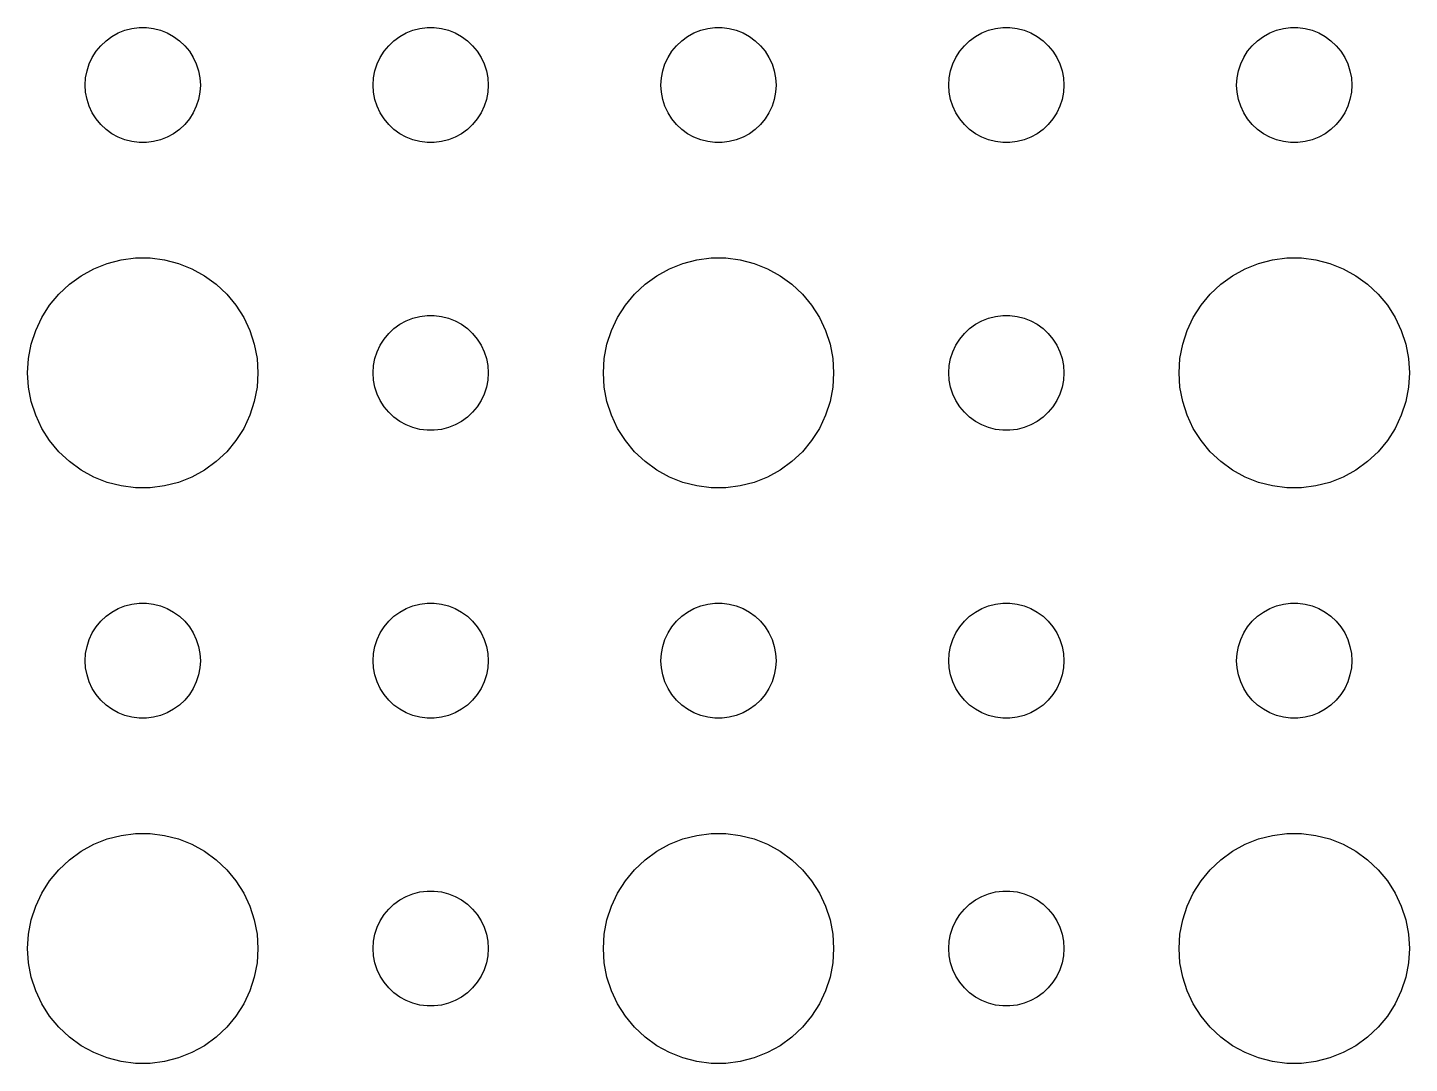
# Model space of a CAD drawing. Header units: metres. Extents: x -150 to 150, y -104 to 104.
# Drawn here: x 34.5 to 70.5, y 49.51 to 76.5 of the extents above; entities that cross this region are included whole.
import ezdxf

# ---------------------------------------------------------------- set-up
doc = ezdxf.new("R2010")
doc.units = ezdxf.units.M

msp = doc.modelspace()

# ---------------------------------------------------------------- linework, layer by layer
for p, q in [((36.6963, 76.2665), (36.8613, 76.3572)), ((36.8613, 76.3572), (37.0365, 76.4266)), ((37.0365, 76.4266), (37.2189, 76.4734)), ((37.2189, 76.4734), (37.4058, 76.497)), ((37.4058, 76.497), (37.5942, 76.497)), ((37.5942, 76.497), (37.7811, 76.4734)), ((37.7811, 76.4734), (37.9635, 76.4266)), ((37.9635, 76.4266), (38.1387, 76.3572)), ((38.1387, 76.3572), (38.3037, 76.2665)), ((44.1963, 76.2665), (44.3613, 76.3572)), ((44.3613, 76.3572), (44.5365, 76.4266)), ((44.5365, 76.4266), (44.7189, 76.4734)), ((44.7189, 76.4734), (44.9058, 76.497)), ((44.9058, 76.497), (45.0942, 76.497)), ((45.0942, 76.497), (45.2811, 76.4734)), ((45.2811, 76.4734), (45.4635, 76.4266)), ((45.4635, 76.4266), (45.6387, 76.3572)), ((45.6387, 76.3572), (45.8037, 76.2665)), ((51.6963, 76.2665), (51.8613, 76.3572)), ((51.8613, 76.3572), (52.0365, 76.4266)), ((52.0365, 76.4266), (52.2189, 76.4734)), ((52.2189, 76.4734), (52.4058, 76.497)), ((52.4058, 76.497), (52.5942, 76.497)), ((52.5942, 76.497), (52.7811, 76.4734)), ((52.7811, 76.4734), (52.9635, 76.4266)), ((52.9635, 76.4266), (53.1387, 76.3572)), ((53.1387, 76.3572), (53.3037, 76.2665)), ((59.1963, 76.2665), (59.3613, 76.3572)), ((59.3613, 76.3572), (59.5365, 76.4266)), ((59.5365, 76.4266), (59.7189, 76.4734)), ((59.7189, 76.4734), (59.9058, 76.497)), ((59.9058, 76.497), (60.0942, 76.497)), ((60.0942, 76.497), (60.2811, 76.4734)), ((60.2811, 76.4734), (60.4635, 76.4266)), ((60.4635, 76.4266), (60.6387, 76.3572)), ((60.6387, 76.3572), (60.8037, 76.2665)), ((66.6963, 76.2665), (66.8613, 76.3572)), ((66.8613, 76.3572), (67.0365, 76.4266)), ((67.0365, 76.4266), (67.2189, 76.4734)), ((67.2189, 76.4734), (67.4058, 76.497)), ((67.4058, 76.497), (67.5942, 76.497)), ((67.5942, 76.497), (67.7811, 76.4734)), ((67.7811, 76.4734), (67.9635, 76.4266)), ((67.9635, 76.4266), (68.1387, 76.3572)), ((68.1387, 76.3572), (68.3037, 76.2665)), ((36.2865, 75.8817), (36.4065, 76.0268)), ((36.4065, 76.0268), (36.5439, 76.1558)), ((36.5439, 76.1558), (36.6963, 76.2665)), ((38.3037, 76.2665), (38.4561, 76.1558)), ((38.4561, 76.1558), (38.5934, 76.0268)), ((38.5934, 76.0268), (38.7135, 75.8817)), ((43.7865, 75.8817), (43.9065, 76.0268)), ((43.9065, 76.0268), (44.0439, 76.1558)), ((44.0439, 76.1558), (44.1963, 76.2665)), ((45.8037, 76.2665), (45.9561, 76.1558)), ((45.9561, 76.1558), (46.0934, 76.0268)), ((46.0934, 76.0268), (46.2135, 75.8817)), ((51.2865, 75.8817), (51.4065, 76.0268)), ((51.4065, 76.0268), (51.5439, 76.1558)), ((51.5439, 76.1558), (51.6963, 76.2665)), ((53.3037, 76.2665), (53.4561, 76.1558)), ((53.4561, 76.1558), (53.5934, 76.0268)), ((53.5934, 76.0268), (53.7135, 75.8817)), ((58.7865, 75.8817), (58.9065, 76.0268)), ((58.9065, 76.0268), (59.0439, 76.1558)), ((59.0439, 76.1558), (59.1963, 76.2665)), ((60.8037, 76.2665), (60.9561, 76.1558)), ((60.9561, 76.1558), (61.0934, 76.0268)), ((61.0934, 76.0268), (61.2135, 75.8817)), ((66.2865, 75.8817), (66.4065, 76.0268)), ((66.4065, 76.0268), (66.5439, 76.1558)), ((66.5439, 76.1558), (66.6963, 76.2665)), ((68.3037, 76.2665), (68.4561, 76.1558)), ((68.4561, 76.1558), (68.5934, 76.0268)), ((68.5934, 76.0268), (68.7135, 75.8817)), ((36.1053, 75.5522), (36.1855, 75.7226)), ((36.1855, 75.7226), (36.2865, 75.8817)), ((38.7135, 75.8817), (38.8145, 75.7226)), ((38.8145, 75.7226), (38.8947, 75.5522)), ((43.6053, 75.5522), (43.6855, 75.7226)), ((43.6855, 75.7226), (43.7865, 75.8817)), ((46.2135, 75.8817), (46.3145, 75.7226)), ((46.3145, 75.7226), (46.3947, 75.5522)), ((51.1053, 75.5522), (51.1855, 75.7226)), ((51.1855, 75.7226), (51.2865, 75.8817)), ((53.7135, 75.8817), (53.8145, 75.7226)), ((53.8145, 75.7226), (53.8947, 75.5522)), ((58.6053, 75.5522), (58.6855, 75.7226)), ((58.6855, 75.7226), (58.7865, 75.8817)), ((61.2135, 75.8817), (61.3145, 75.7226)), ((61.3145, 75.7226), (61.3947, 75.5522)), ((66.1053, 75.5522), (66.1855, 75.7226)), ((66.1855, 75.7226), (66.2865, 75.8817)), ((68.7135, 75.8817), (68.8145, 75.7226)), ((68.8145, 75.7226), (68.8947, 75.5522)), ((36.0118, 75.188), (36.0471, 75.373)), ((36.0471, 75.373), (36.1053, 75.5522)), ((38.8947, 75.5522), (38.9529, 75.373)), ((38.9529, 75.373), (38.9882, 75.188)), ((43.5118, 75.188), (43.5471, 75.373)), ((43.5471, 75.373), (43.6053, 75.5522)), ((46.3947, 75.5522), (46.4529, 75.373)), ((46.4529, 75.373), (46.4882, 75.188)), ((51.0118, 75.188), (51.0471, 75.373)), ((51.0471, 75.373), (51.1053, 75.5522)), ((53.8947, 75.5522), (53.9529, 75.373)), ((53.9529, 75.373), (53.9882, 75.188)), ((58.5118, 75.188), (58.5471, 75.373)), ((58.5471, 75.373), (58.6053, 75.5522)), ((61.3947, 75.5522), (61.4529, 75.373)), ((61.4529, 75.373), (61.4882, 75.188)), ((66.0118, 75.188), (66.0471, 75.373)), ((66.0471, 75.373), (66.1053, 75.5522)), ((68.8947, 75.5522), (68.9529, 75.373)), ((68.9529, 75.373), (68.9882, 75.188)), ((36, 75), (36.0118, 75.188)), ((36.0118, 74.812), (36, 75)), ((38.9882, 75.188), (39, 75)), ((39, 75), (38.9882, 74.812)), ((43.5, 75), (43.5118, 75.188)), ((43.5118, 74.812), (43.5, 75)), ((46.4882, 75.188), (46.5, 75)), ((46.5, 75), (46.4882, 74.812)), ((51, 75), (51.0118, 75.188)), ((51.0118, 74.812), (51, 75)), ((53.9882, 75.188), (54, 75)), ((54, 75), (53.9882, 74.812)), ((58.5, 75), (58.5118, 75.188)), ((58.5118, 74.812), (58.5, 75)), ((61.4882, 75.188), (61.5, 75)), ((61.5, 75), (61.4882, 74.812)), ((66, 75), (66.0118, 75.188)), ((66.0118, 74.812), (66, 75)), ((68.9882, 75.188), (69, 75)), ((69, 75), (68.9882, 74.812)), ((36.0471, 74.627), (36.0118, 74.812)), ((36.1053, 74.4478), (36.0471, 74.627)), ((38.9529, 74.627), (38.8947, 74.4478)), ((38.9882, 74.812), (38.9529, 74.627)), ((43.5471, 74.627), (43.5118, 74.812)), ((43.6053, 74.4478), (43.5471, 74.627)), ((46.4529, 74.627), (46.3947, 74.4478)), ((46.4882, 74.812), (46.4529, 74.627)), ((51.0471, 74.627), (51.0118, 74.812)), ((51.1053, 74.4478), (51.0471, 74.627)), ((53.9529, 74.627), (53.8947, 74.4478)), ((53.9882, 74.812), (53.9529, 74.627)), ((58.5471, 74.627), (58.5118, 74.812)), ((58.6053, 74.4478), (58.5471, 74.627)), ((61.4529, 74.627), (61.3947, 74.4478)), ((61.4882, 74.812), (61.4529, 74.627)), ((66.0471, 74.627), (66.0118, 74.812)), ((66.1053, 74.4478), (66.0471, 74.627)), ((68.9529, 74.627), (68.8947, 74.4478)), ((68.9882, 74.812), (68.9529, 74.627)), ((36.1855, 74.2774), (36.1053, 74.4478)), ((36.2865, 74.1183), (36.1855, 74.2774)), ((38.8145, 74.2774), (38.7135, 74.1183)), ((38.8947, 74.4478), (38.8145, 74.2774)), ((43.6855, 74.2774), (43.6053, 74.4478)), ((43.7865, 74.1183), (43.6855, 74.2774)), ((46.3145, 74.2774), (46.2135, 74.1183)), ((46.3947, 74.4478), (46.3145, 74.2774)), ((51.1855, 74.2774), (51.1053, 74.4478)), ((51.2865, 74.1183), (51.1855, 74.2774)), ((53.8145, 74.2774), (53.7135, 74.1183)), ((53.8947, 74.4478), (53.8145, 74.2774)), ((58.6855, 74.2774), (58.6053, 74.4478)), ((58.7865, 74.1183), (58.6855, 74.2774)), ((61.3145, 74.2774), (61.2135, 74.1183)), ((61.3947, 74.4478), (61.3145, 74.2774)), ((66.1855, 74.2774), (66.1053, 74.4478)), ((66.2865, 74.1183), (66.1855, 74.2774)), ((68.8145, 74.2774), (68.7135, 74.1183)), ((68.8947, 74.4478), (68.8145, 74.2774)), ((36.4065, 73.9732), (36.2865, 74.1183)), ((36.5439, 73.8442), (36.4065, 73.9732)), ((36.6963, 73.7335), (36.5439, 73.8442)), ((38.4561, 73.8442), (38.3037, 73.7335)), ((38.5934, 73.9732), (38.4561, 73.8442)), ((38.7135, 74.1183), (38.5934, 73.9732)), ((43.9065, 73.9732), (43.7865, 74.1183)), ((44.0439, 73.8442), (43.9065, 73.9732)), ((44.1963, 73.7335), (44.0439, 73.8442)), ((45.9561, 73.8442), (45.8037, 73.7335)), ((46.0934, 73.9732), (45.9561, 73.8442)), ((46.2135, 74.1183), (46.0934, 73.9732)), ((51.4065, 73.9732), (51.2865, 74.1183)), ((51.5439, 73.8442), (51.4065, 73.9732)), ((51.6963, 73.7335), (51.5439, 73.8442)), ((53.4561, 73.8442), (53.3037, 73.7335)), ((53.5934, 73.9732), (53.4561, 73.8442)), ((53.7135, 74.1183), (53.5934, 73.9732)), ((58.9065, 73.9732), (58.7865, 74.1183)), ((59.0439, 73.8442), (58.9065, 73.9732)), ((59.1963, 73.7335), (59.0439, 73.8442)), ((60.9561, 73.8442), (60.8037, 73.7335)), ((61.0934, 73.9732), (60.9561, 73.8442)), ((61.2135, 74.1183), (61.0934, 73.9732)), ((66.4065, 73.9732), (66.2865, 74.1183)), ((66.5439, 73.8442), (66.4065, 73.9732)), ((66.6963, 73.7335), (66.5439, 73.8442)), ((68.4561, 73.8442), (68.3037, 73.7335)), ((68.5934, 73.9732), (68.4561, 73.8442)), ((68.7135, 74.1183), (68.5934, 73.9732)), ((36.8613, 73.6428), (36.6963, 73.7335)), ((37.0365, 73.5734), (36.8613, 73.6428)), ((37.2189, 73.5266), (37.0365, 73.5734)), ((37.4058, 73.503), (37.2189, 73.5266)), ((37.5942, 73.503), (37.4058, 73.503)), ((37.7811, 73.5266), (37.5942, 73.503)), ((37.9635, 73.5734), (37.7811, 73.5266)), ((38.1387, 73.6428), (37.9635, 73.5734)), ((38.3037, 73.7335), (38.1387, 73.6428)), ((44.3613, 73.6428), (44.1963, 73.7335)), ((44.5365, 73.5734), (44.3613, 73.6428)), ((44.7189, 73.5266), (44.5365, 73.5734)), ((44.9058, 73.503), (44.7189, 73.5266)), ((45.0942, 73.503), (44.9058, 73.503)), ((45.2811, 73.5266), (45.0942, 73.503)), ((45.4635, 73.5734), (45.2811, 73.5266)), ((45.6387, 73.6428), (45.4635, 73.5734)), ((45.8037, 73.7335), (45.6387, 73.6428)), ((51.8613, 73.6428), (51.6963, 73.7335)), ((52.0365, 73.5734), (51.8613, 73.6428)), ((52.2189, 73.5266), (52.0365, 73.5734)), ((52.4058, 73.503), (52.2189, 73.5266)), ((52.5942, 73.503), (52.4058, 73.503)), ((52.7811, 73.5266), (52.5942, 73.503)), ((52.9635, 73.5734), (52.7811, 73.5266)), ((53.1387, 73.6428), (52.9635, 73.5734)), ((53.3037, 73.7335), (53.1387, 73.6428)), ((59.3613, 73.6428), (59.1963, 73.7335)), ((59.5365, 73.5734), (59.3613, 73.6428)), ((59.7189, 73.5266), (59.5365, 73.5734)), ((59.9058, 73.503), (59.7189, 73.5266)), ((60.0942, 73.503), (59.9058, 73.503)), ((60.2811, 73.5266), (60.0942, 73.503)), ((60.4635, 73.5734), (60.2811, 73.5266)), ((60.6387, 73.6428), (60.4635, 73.5734)), ((60.8037, 73.7335), (60.6387, 73.6428)), ((66.8613, 73.6428), (66.6963, 73.7335)), ((67.0365, 73.5734), (66.8613, 73.6428)), ((67.2189, 73.5266), (67.0365, 73.5734)), ((67.4058, 73.503), (67.2189, 73.5266)), ((67.5942, 73.503), (67.4058, 73.503)), ((67.7811, 73.5266), (67.5942, 73.503)), ((67.9635, 73.5734), (67.7811, 73.5266)), ((68.1387, 73.6428), (67.9635, 73.5734)), ((68.3037, 73.7335), (68.1387, 73.6428)), ((35.8925, 70.033), (36.2227, 70.2145)), ((36.2227, 70.2145), (36.5729, 70.3532)), ((36.5729, 70.3532), (36.9379, 70.4469)), ((36.9379, 70.4469), (37.3116, 70.4941)), ((37.3116, 70.4941), (37.6884, 70.4941)), ((37.6884, 70.4941), (38.0621, 70.4469)), ((38.0621, 70.4469), (38.427, 70.3532)), ((38.427, 70.3532), (38.7773, 70.2145)), ((38.7773, 70.2145), (39.1075, 70.033)), ((50.8925, 70.033), (51.2227, 70.2145)), ((51.2227, 70.2145), (51.5729, 70.3532)), ((51.5729, 70.3532), (51.9379, 70.4469)), ((51.9379, 70.4469), (52.3116, 70.4941)), ((52.3116, 70.4941), (52.6884, 70.4941)), ((52.6884, 70.4941), (53.0621, 70.4469)), ((53.0621, 70.4469), (53.427, 70.3532)), ((53.427, 70.3532), (53.7773, 70.2145)), ((53.7773, 70.2145), (54.1075, 70.033)), ((65.8925, 70.033), (66.2227, 70.2145)), ((66.2227, 70.2145), (66.573, 70.3532)), ((66.573, 70.3532), (66.9379, 70.4469)), ((66.9379, 70.4469), (67.3116, 70.4941)), ((67.3116, 70.4941), (67.6884, 70.4941)), ((67.6884, 70.4941), (68.0621, 70.4469)), ((68.0621, 70.4469), (68.427, 70.3532)), ((68.427, 70.3532), (68.7773, 70.2145)), ((68.7773, 70.2145), (69.1075, 70.033)), ((35.5877, 69.8115), (35.8925, 70.033)), ((39.1075, 70.033), (39.4123, 69.8115)), ((50.5877, 69.8115), (50.8925, 70.033)), ((54.1075, 70.033), (54.4123, 69.8115)), ((65.5877, 69.8115), (65.8925, 70.033)), ((69.1075, 70.033), (69.4123, 69.8115)), ((35.0729, 69.2634), (35.3131, 69.5536)), ((35.3131, 69.5536), (35.5877, 69.8115)), ((39.4123, 69.8115), (39.6869, 69.5536)), ((39.6869, 69.5536), (39.927, 69.2634)), ((50.0729, 69.2634), (50.3131, 69.5536)), ((50.3131, 69.5536), (50.5877, 69.8115)), ((54.4123, 69.8115), (54.6869, 69.5536)), ((54.6869, 69.5536), (54.927, 69.2634)), ((65.073, 69.2634), (65.3131, 69.5536)), ((65.3131, 69.5536), (65.5877, 69.8115)), ((69.4123, 69.8115), (69.6869, 69.5536)), ((69.6869, 69.5536), (69.927, 69.2634)), ((34.8711, 68.9453), (35.0729, 69.2634)), ((39.927, 69.2634), (40.1289, 68.9453)), ((49.8711, 68.9453), (50.0729, 69.2634)), ((54.927, 69.2634), (55.1289, 68.9453)), ((64.8711, 68.9453), (65.073, 69.2634)), ((69.927, 69.2634), (70.1289, 68.9453)), ((34.7107, 68.6044), (34.8711, 68.9453)), ((40.1289, 68.9453), (40.2893, 68.6044)), ((44.0439, 68.6558), (44.1963, 68.7665)), ((44.1963, 68.7665), (44.3613, 68.8572)), ((44.3613, 68.8572), (44.5365, 68.9266)), ((44.5365, 68.9266), (44.7189, 68.9734)), ((44.7189, 68.9734), (44.9058, 68.997)), ((44.9058, 68.997), (45.0942, 68.997)), ((45.0942, 68.997), (45.2811, 68.9734)), ((45.2811, 68.9734), (45.4635, 68.9266)), ((45.4635, 68.9266), (45.6387, 68.8572)), ((45.6387, 68.8572), (45.8037, 68.7665)), ((45.8037, 68.7665), (45.9561, 68.6558)), ((49.7107, 68.6044), (49.8711, 68.9453)), ((55.1289, 68.9453), (55.2893, 68.6044)), ((59.0439, 68.6558), (59.1963, 68.7665)), ((59.1963, 68.7665), (59.3613, 68.8572)), ((59.3613, 68.8572), (59.5365, 68.9266)), ((59.5365, 68.9266), (59.7189, 68.9734)), ((59.7189, 68.9734), (59.9058, 68.997)), ((59.9058, 68.997), (60.0942, 68.997)), ((60.0942, 68.997), (60.2811, 68.9734)), ((60.2811, 68.9734), (60.4635, 68.9266)), ((60.4635, 68.9266), (60.6387, 68.8572)), ((60.6387, 68.8572), (60.8037, 68.7665)), ((60.8037, 68.7665), (60.9561, 68.6558)), ((64.7107, 68.6044), (64.8711, 68.9453)), ((70.1289, 68.9453), (70.2893, 68.6044)), ((34.5942, 68.2461), (34.7107, 68.6044)), ((40.2893, 68.6044), (40.4057, 68.2461)), ((43.7865, 68.3817), (43.9065, 68.5268)), ((43.9065, 68.5268), (44.0439, 68.6558)), ((45.9561, 68.6558), (46.0934, 68.5268)), ((46.0934, 68.5268), (46.2135, 68.3817)), ((49.5942, 68.2461), (49.7107, 68.6044)), ((55.2893, 68.6044), (55.4057, 68.2461)), ((58.7865, 68.3817), (58.9065, 68.5268)), ((58.9065, 68.5268), (59.0439, 68.6558)), ((60.9561, 68.6558), (61.0934, 68.5268)), ((61.0934, 68.5268), (61.2135, 68.3817)), ((64.5943, 68.2461), (64.7107, 68.6044)), ((70.2893, 68.6044), (70.4057, 68.2461)), ((34.5237, 67.876), (34.5942, 68.2461)), ((40.4057, 68.2461), (40.4763, 67.876)), ((43.5471, 67.873), (43.6053, 68.0522)), ((43.6053, 68.0522), (43.6855, 68.2226)), ((43.6855, 68.2226), (43.7865, 68.3817)), ((46.2135, 68.3817), (46.3145, 68.2226)), ((46.3145, 68.2226), (46.3947, 68.0522)), ((46.3947, 68.0522), (46.4529, 67.873)), ((49.5237, 67.876), (49.5942, 68.2461)), ((55.4057, 68.2461), (55.4763, 67.876)), ((58.5471, 67.873), (58.6053, 68.0522)), ((58.6053, 68.0522), (58.6855, 68.2226)), ((58.6855, 68.2226), (58.7865, 68.3817)), ((61.2135, 68.3817), (61.3145, 68.2226)), ((61.3145, 68.2226), (61.3947, 68.0522)), ((61.3947, 68.0522), (61.4529, 67.873)), ((64.5237, 67.876), (64.5943, 68.2461)), ((70.4057, 68.2461), (70.4763, 67.876)), ((34.5, 67.5), (34.5237, 67.876)), ((40.4763, 67.876), (40.5, 67.5)), ((43.5, 67.5), (43.5118, 67.688)), ((43.5118, 67.688), (43.5471, 67.873)), ((46.4529, 67.873), (46.4882, 67.688)), ((46.4882, 67.688), (46.5, 67.5)), ((49.5, 67.5), (49.5237, 67.876)), ((55.4763, 67.876), (55.5, 67.5)), ((58.5, 67.5), (58.5118, 67.688)), ((58.5118, 67.688), (58.5471, 67.873)), ((61.4529, 67.873), (61.4882, 67.688)), ((61.4882, 67.688), (61.5, 67.5)), ((64.5, 67.5), (64.5237, 67.876)), ((70.4763, 67.876), (70.5, 67.5)), ((34.5237, 67.124), (34.5, 67.5)), ((40.5, 67.5), (40.4763, 67.124)), ((43.5118, 67.312), (43.5, 67.5)), ((46.5, 67.5), (46.4882, 67.312)), ((49.5237, 67.124), (49.5, 67.5)), ((55.5, 67.5), (55.4763, 67.124)), ((58.5118, 67.312), (58.5, 67.5)), ((61.5, 67.5), (61.4882, 67.312)), ((64.5237, 67.124), (64.5, 67.5)), ((70.5, 67.5), (70.4763, 67.124)), ((34.5942, 66.7539), (34.5237, 67.124)), ((40.4763, 67.124), (40.4057, 66.7539)), ((43.5471, 67.127), (43.5118, 67.312)), ((43.6053, 66.9478), (43.5471, 67.127)), ((46.4529, 67.127), (46.3947, 66.9478)), ((46.4882, 67.312), (46.4529, 67.127)), ((49.5942, 66.7539), (49.5237, 67.124)), ((55.4763, 67.124), (55.4057, 66.7539)), ((58.5471, 67.127), (58.5118, 67.312)), ((58.6053, 66.9478), (58.5471, 67.127)), ((61.4529, 67.127), (61.3947, 66.9478)), ((61.4882, 67.312), (61.4529, 67.127)), ((64.5943, 66.7539), (64.5237, 67.124)), ((70.4763, 67.124), (70.4057, 66.7539)), ((34.7107, 66.3956), (34.5942, 66.7539)), ((40.4057, 66.7539), (40.2893, 66.3956)), ((43.6855, 66.7774), (43.6053, 66.9478)), ((43.7865, 66.6183), (43.6855, 66.7774)), ((43.9065, 66.4732), (43.7865, 66.6183)), ((46.2135, 66.6183), (46.0934, 66.4732)), ((46.3145, 66.7774), (46.2135, 66.6183)), ((46.3947, 66.9478), (46.3145, 66.7774)), ((49.7107, 66.3956), (49.5942, 66.7539)), ((55.4057, 66.7539), (55.2893, 66.3956)), ((58.6855, 66.7774), (58.6053, 66.9478)), ((58.7865, 66.6183), (58.6855, 66.7774)), ((58.9065, 66.4732), (58.7865, 66.6183)), ((61.2135, 66.6183), (61.0934, 66.4732)), ((61.3145, 66.7774), (61.2135, 66.6183)), ((61.3947, 66.9478), (61.3145, 66.7774)), ((64.7107, 66.3956), (64.5943, 66.7539)), ((70.4057, 66.7539), (70.2893, 66.3956)), ((34.8711, 66.0547), (34.7107, 66.3956)), ((40.2893, 66.3956), (40.1289, 66.0547)), ((44.0439, 66.3442), (43.9065, 66.4732)), ((44.1963, 66.2335), (44.0439, 66.3442)), ((45.9561, 66.3442), (45.8037, 66.2335)), ((46.0934, 66.4732), (45.9561, 66.3442)), ((49.8711, 66.0547), (49.7107, 66.3956)), ((55.2893, 66.3956), (55.1289, 66.0547)), ((59.0439, 66.3442), (58.9065, 66.4732)), ((59.1963, 66.2335), (59.0439, 66.3442)), ((60.9561, 66.3442), (60.8037, 66.2335)), ((61.0934, 66.4732), (60.9561, 66.3442)), ((64.8711, 66.0547), (64.7107, 66.3956)), ((70.2893, 66.3956), (70.1289, 66.0547)), ((35.0729, 65.7366), (34.8711, 66.0547)), ((40.1289, 66.0547), (39.927, 65.7366)), ((44.3613, 66.1428), (44.1963, 66.2335)), ((44.5365, 66.0734), (44.3613, 66.1428)), ((44.7189, 66.0266), (44.5365, 66.0734)), ((44.9058, 66.003), (44.7189, 66.0266)), ((45.0942, 66.003), (44.9058, 66.003)), ((45.2811, 66.0266), (45.0942, 66.003)), ((45.4635, 66.0734), (45.2811, 66.0266)), ((45.6387, 66.1428), (45.4635, 66.0734)), ((45.8037, 66.2335), (45.6387, 66.1428)), ((50.0729, 65.7366), (49.8711, 66.0547)), ((55.1289, 66.0547), (54.927, 65.7366)), ((59.3613, 66.1428), (59.1963, 66.2335)), ((59.5365, 66.0734), (59.3613, 66.1428)), ((59.7189, 66.0266), (59.5365, 66.0734)), ((59.9058, 66.003), (59.7189, 66.0266)), ((60.0942, 66.003), (59.9058, 66.003)), ((60.2811, 66.0266), (60.0942, 66.003)), ((60.4635, 66.0734), (60.2811, 66.0266)), ((60.6387, 66.1428), (60.4635, 66.0734)), ((60.8037, 66.2335), (60.6387, 66.1428)), ((65.073, 65.7366), (64.8711, 66.0547)), ((70.1289, 66.0547), (69.927, 65.7366)), ((35.3131, 65.4464), (35.0729, 65.7366)), ((39.927, 65.7366), (39.6869, 65.4464)), ((50.3131, 65.4464), (50.0729, 65.7366)), ((54.927, 65.7366), (54.6869, 65.4464)), ((65.3131, 65.4464), (65.073, 65.7366)), ((69.927, 65.7366), (69.6869, 65.4464)), ((35.5877, 65.1885), (35.3131, 65.4464)), ((35.8925, 64.967), (35.5877, 65.1885)), ((39.4123, 65.1885), (39.1075, 64.967)), ((39.6869, 65.4464), (39.4123, 65.1885)), ((50.5877, 65.1885), (50.3131, 65.4464)), ((50.8925, 64.967), (50.5877, 65.1885)), ((54.4123, 65.1885), (54.1075, 64.967)), ((54.6869, 65.4464), (54.4123, 65.1885)), ((65.5877, 65.1885), (65.3131, 65.4464)), ((65.8925, 64.967), (65.5877, 65.1885)), ((69.4123, 65.1885), (69.1075, 64.967)), ((69.6869, 65.4464), (69.4123, 65.1885)), ((36.2227, 64.7855), (35.8925, 64.967)), ((39.1075, 64.967), (38.7773, 64.7855)), ((51.2227, 64.7855), (50.8925, 64.967)), ((54.1075, 64.967), (53.7773, 64.7855)), ((66.2227, 64.7855), (65.8925, 64.967)), ((69.1075, 64.967), (68.7773, 64.7855)), ((36.5729, 64.6468), (36.2227, 64.7855)), ((36.9379, 64.5531), (36.5729, 64.6468)), ((37.3116, 64.5059), (36.9379, 64.5531)), ((37.6884, 64.5059), (37.3116, 64.5059)), ((38.0621, 64.5531), (37.6884, 64.5059)), ((38.427, 64.6468), (38.0621, 64.5531)), ((38.7773, 64.7855), (38.427, 64.6468)), ((51.5729, 64.6468), (51.2227, 64.7855)), ((51.9379, 64.5531), (51.5729, 64.6468)), ((52.3116, 64.5059), (51.9379, 64.5531)), ((52.6884, 64.5059), (52.3116, 64.5059)), ((53.0621, 64.5531), (52.6884, 64.5059)), ((53.427, 64.6468), (53.0621, 64.5531)), ((53.7773, 64.7855), (53.427, 64.6468)), ((66.573, 64.6468), (66.2227, 64.7855)), ((66.9379, 64.5531), (66.573, 64.6468)), ((67.3116, 64.5059), (66.9379, 64.5531)), ((67.6884, 64.5059), (67.3116, 64.5059)), ((68.0621, 64.5531), (67.6884, 64.5059)), ((68.427, 64.6468), (68.0621, 64.5531)), ((68.7773, 64.7855), (68.427, 64.6468)), ((36.5439, 61.1558), (36.6963, 61.2665)), ((36.6963, 61.2665), (36.8613, 61.3572)), ((36.8613, 61.3572), (37.0365, 61.4266)), ((37.0365, 61.4266), (37.2189, 61.4734)), ((37.2189, 61.4734), (37.4058, 61.497)), ((37.4058, 61.497), (37.5942, 61.497)), ((37.5942, 61.497), (37.7811, 61.4734)), ((37.7811, 61.4734), (37.9635, 61.4266)), ((37.9635, 61.4266), (38.1387, 61.3572)), ((38.1387, 61.3572), (38.3037, 61.2665)), ((38.3037, 61.2665), (38.4561, 61.1558)), ((44.0439, 61.1558), (44.1963, 61.2665)), ((44.1963, 61.2665), (44.3613, 61.3572)), ((44.3613, 61.3572), (44.5365, 61.4266)), ((44.5365, 61.4266), (44.7189, 61.4734)), ((44.7189, 61.4734), (44.9058, 61.497)), ((44.9058, 61.497), (45.0942, 61.497)), ((45.0942, 61.497), (45.2811, 61.4734)), ((45.2811, 61.4734), (45.4635, 61.4266)), ((45.4635, 61.4266), (45.6387, 61.3572)), ((45.6387, 61.3572), (45.8037, 61.2665)), ((45.8037, 61.2665), (45.9561, 61.1558)), ((51.5439, 61.1558), (51.6963, 61.2665)), ((51.6963, 61.2665), (51.8613, 61.3572)), ((51.8613, 61.3572), (52.0365, 61.4266)), ((52.0365, 61.4266), (52.2189, 61.4734)), ((52.2189, 61.4734), (52.4058, 61.497)), ((52.4058, 61.497), (52.5942, 61.497)), ((52.5942, 61.497), (52.7811, 61.4734)), ((52.7811, 61.4734), (52.9635, 61.4266)), ((52.9635, 61.4266), (53.1387, 61.3572)), ((53.1387, 61.3572), (53.3037, 61.2665)), ((53.3037, 61.2665), (53.4561, 61.1558)), ((59.0439, 61.1558), (59.1963, 61.2665)), ((59.1963, 61.2665), (59.3613, 61.3572)), ((59.3613, 61.3572), (59.5365, 61.4266)), ((59.5365, 61.4266), (59.7189, 61.4734)), ((59.7189, 61.4734), (59.9058, 61.497)), ((59.9058, 61.497), (60.0942, 61.497)), ((60.0942, 61.497), (60.2811, 61.4734)), ((60.2811, 61.4734), (60.4635, 61.4266)), ((60.4635, 61.4266), (60.6387, 61.3572)), ((60.6387, 61.3572), (60.8037, 61.2665)), ((60.8037, 61.2665), (60.9561, 61.1558)), ((66.5439, 61.1558), (66.6963, 61.2665)), ((66.6963, 61.2665), (66.8613, 61.3572)), ((66.8613, 61.3572), (67.0365, 61.4266)), ((67.0365, 61.4266), (67.2189, 61.4734)), ((67.2189, 61.4734), (67.4058, 61.497)), ((67.4058, 61.497), (67.5942, 61.497)), ((67.5942, 61.497), (67.7811, 61.4734)), ((67.7811, 61.4734), (67.9635, 61.4266)), ((67.9635, 61.4266), (68.1387, 61.3572)), ((68.1387, 61.3572), (68.3037, 61.2665)), ((68.3037, 61.2665), (68.4561, 61.1558)), ((36.1855, 60.7226), (36.2865, 60.8817)), ((36.2865, 60.8817), (36.4065, 61.0268)), ((36.4065, 61.0268), (36.5439, 61.1558)), ((38.4561, 61.1558), (38.5934, 61.0268)), ((38.5934, 61.0268), (38.7135, 60.8817)), ((38.7135, 60.8817), (38.8145, 60.7226)), ((43.6855, 60.7226), (43.7865, 60.8817)), ((43.7865, 60.8817), (43.9065, 61.0268)), ((43.9065, 61.0268), (44.0439, 61.1558)), ((45.9561, 61.1558), (46.0934, 61.0268)), ((46.0934, 61.0268), (46.2135, 60.8817)), ((46.2135, 60.8817), (46.3145, 60.7226)), ((51.1855, 60.7226), (51.2865, 60.8817)), ((51.2865, 60.8817), (51.4065, 61.0268)), ((51.4065, 61.0268), (51.5439, 61.1558)), ((53.4561, 61.1558), (53.5934, 61.0268)), ((53.5934, 61.0268), (53.7135, 60.8817)), ((53.7135, 60.8817), (53.8145, 60.7226)), ((58.6855, 60.7226), (58.7865, 60.8817)), ((58.7865, 60.8817), (58.9065, 61.0268)), ((58.9065, 61.0268), (59.0439, 61.1558)), ((60.9561, 61.1558), (61.0934, 61.0268)), ((61.0934, 61.0268), (61.2135, 60.8817)), ((61.2135, 60.8817), (61.3145, 60.7226)), ((66.1855, 60.7226), (66.2865, 60.8817)), ((66.2865, 60.8817), (66.4065, 61.0268)), ((66.4065, 61.0268), (66.5439, 61.1558)), ((68.4561, 61.1558), (68.5934, 61.0268)), ((68.5934, 61.0268), (68.7135, 60.8817)), ((68.7135, 60.8817), (68.8145, 60.7226)), ((36.0471, 60.373), (36.1053, 60.5522)), ((36.1053, 60.5522), (36.1855, 60.7226)), ((38.8145, 60.7226), (38.8947, 60.5522)), ((38.8947, 60.5522), (38.9529, 60.373)), ((43.5471, 60.373), (43.6053, 60.5522)), ((43.6053, 60.5522), (43.6855, 60.7226)), ((46.3145, 60.7226), (46.3947, 60.5522)), ((46.3947, 60.5522), (46.4529, 60.373)), ((51.0471, 60.373), (51.1053, 60.5522)), ((51.1053, 60.5522), (51.1855, 60.7226)), ((53.8145, 60.7226), (53.8947, 60.5522)), ((53.8947, 60.5522), (53.9529, 60.373)), ((58.5471, 60.373), (58.6053, 60.5522)), ((58.6053, 60.5522), (58.6855, 60.7226)), ((61.3145, 60.7226), (61.3947, 60.5522)), ((61.3947, 60.5522), (61.4529, 60.373)), ((66.0471, 60.373), (66.1053, 60.5522)), ((66.1053, 60.5522), (66.1855, 60.7226)), ((68.8145, 60.7226), (68.8947, 60.5522)), ((68.8947, 60.5522), (68.9529, 60.373)), ((36, 60), (36.0118, 60.188)), ((36.0118, 60.188), (36.0471, 60.373)), ((38.9529, 60.373), (38.9882, 60.188)), ((38.9882, 60.188), (39, 60)), ((43.5, 60), (43.5118, 60.188)), ((43.5118, 60.188), (43.5471, 60.373)), ((46.4529, 60.373), (46.4882, 60.188)), ((46.4882, 60.188), (46.5, 60)), ((51, 60), (51.0118, 60.188)), ((51.0118, 60.188), (51.0471, 60.373)), ((53.9529, 60.373), (53.9882, 60.188)), ((53.9882, 60.188), (54, 60)), ((58.5, 60), (58.5118, 60.188)), ((58.5118, 60.188), (58.5471, 60.373)), ((61.4529, 60.373), (61.4882, 60.188)), ((61.4882, 60.188), (61.5, 60)), ((66, 60), (66.0118, 60.188)), ((66.0118, 60.188), (66.0471, 60.373)), ((68.9529, 60.373), (68.9882, 60.188)), ((68.9882, 60.188), (69, 60)), ((36.0118, 59.812), (36, 60)), ((36.0471, 59.627), (36.0118, 59.812)), ((38.9882, 59.812), (38.9529, 59.627)), ((39, 60), (38.9882, 59.812)), ((43.5118, 59.812), (43.5, 60)), ((43.5471, 59.627), (43.5118, 59.812)), ((46.4882, 59.812), (46.4529, 59.627)), ((46.5, 60), (46.4882, 59.812)), ((51.0118, 59.812), (51, 60)), ((51.0471, 59.627), (51.0118, 59.812)), ((53.9882, 59.812), (53.9529, 59.627)), ((54, 60), (53.9882, 59.812)), ((58.5118, 59.812), (58.5, 60)), ((58.5471, 59.627), (58.5118, 59.812)), ((61.4882, 59.812), (61.4529, 59.627)), ((61.5, 60), (61.4882, 59.812)), ((66.0118, 59.812), (66, 60)), ((66.0471, 59.627), (66.0118, 59.812)), ((68.9882, 59.812), (68.9529, 59.627)), ((69, 60), (68.9882, 59.812)), ((36.1053, 59.4478), (36.0471, 59.627)), ((36.1855, 59.2774), (36.1053, 59.4478)), ((38.8947, 59.4478), (38.8145, 59.2774)), ((38.9529, 59.627), (38.8947, 59.4478)), ((43.6053, 59.4478), (43.5471, 59.627)), ((43.6855, 59.2774), (43.6053, 59.4478)), ((46.3947, 59.4478), (46.3145, 59.2774)), ((46.4529, 59.627), (46.3947, 59.4478)), ((51.1053, 59.4478), (51.0471, 59.627)), ((51.1855, 59.2774), (51.1053, 59.4478)), ((53.8947, 59.4478), (53.8145, 59.2774)), ((53.9529, 59.627), (53.8947, 59.4478)), ((58.6053, 59.4478), (58.5471, 59.627)), ((58.6855, 59.2774), (58.6053, 59.4478)), ((61.3947, 59.4478), (61.3145, 59.2774)), ((61.4529, 59.627), (61.3947, 59.4478)), ((66.1053, 59.4478), (66.0471, 59.627)), ((66.1855, 59.2774), (66.1053, 59.4478)), ((68.8947, 59.4478), (68.8145, 59.2774)), ((68.9529, 59.627), (68.8947, 59.4478)), ((36.2865, 59.1183), (36.1855, 59.2774)), ((36.4065, 58.9732), (36.2865, 59.1183)), ((38.7135, 59.1183), (38.5934, 58.9732)), ((38.8145, 59.2774), (38.7135, 59.1183)), ((43.7865, 59.1183), (43.6855, 59.2774)), ((43.9065, 58.9732), (43.7865, 59.1183)), ((46.2135, 59.1183), (46.0934, 58.9732)), ((46.3145, 59.2774), (46.2135, 59.1183)), ((51.2865, 59.1183), (51.1855, 59.2774)), ((51.4065, 58.9732), (51.2865, 59.1183)), ((53.7135, 59.1183), (53.5934, 58.9732)), ((53.8145, 59.2774), (53.7135, 59.1183)), ((58.7865, 59.1183), (58.6855, 59.2774)), ((58.9065, 58.9732), (58.7865, 59.1183)), ((61.2135, 59.1183), (61.0934, 58.9732)), ((61.3145, 59.2774), (61.2135, 59.1183)), ((66.2865, 59.1183), (66.1855, 59.2774)), ((66.4065, 58.9732), (66.2865, 59.1183)), ((68.7135, 59.1183), (68.5934, 58.9732)), ((68.8145, 59.2774), (68.7135, 59.1183)), ((36.5439, 58.8442), (36.4065, 58.9732)), ((36.6963, 58.7335), (36.5439, 58.8442)), ((36.8613, 58.6428), (36.6963, 58.7335)), ((38.3037, 58.7335), (38.1387, 58.6428)), ((38.4561, 58.8442), (38.3037, 58.7335)), ((38.5934, 58.9732), (38.4561, 58.8442)), ((44.0439, 58.8442), (43.9065, 58.9732)), ((44.1963, 58.7335), (44.0439, 58.8442)), ((44.3613, 58.6428), (44.1963, 58.7335)), ((45.8037, 58.7335), (45.6387, 58.6428)), ((45.9561, 58.8442), (45.8037, 58.7335)), ((46.0934, 58.9732), (45.9561, 58.8442)), ((51.5439, 58.8442), (51.4065, 58.9732)), ((51.6963, 58.7335), (51.5439, 58.8442)), ((51.8613, 58.6428), (51.6963, 58.7335)), ((53.3037, 58.7335), (53.1387, 58.6428)), ((53.4561, 58.8442), (53.3037, 58.7335)), ((53.5934, 58.9732), (53.4561, 58.8442)), ((59.0439, 58.8442), (58.9065, 58.9732)), ((59.1963, 58.7335), (59.0439, 58.8442)), ((59.3613, 58.6428), (59.1963, 58.7335)), ((60.8037, 58.7335), (60.6387, 58.6428)), ((60.9561, 58.8442), (60.8037, 58.7335)), ((61.0934, 58.9732), (60.9561, 58.8442)), ((66.5439, 58.8442), (66.4065, 58.9732)), ((66.6963, 58.7335), (66.5439, 58.8442)), ((66.8613, 58.6428), (66.6963, 58.7335)), ((68.3037, 58.7335), (68.1387, 58.6428)), ((68.4561, 58.8442), (68.3037, 58.7335)), ((68.5934, 58.9732), (68.4561, 58.8442)), ((37.0365, 58.5734), (36.8613, 58.6428)), ((37.2189, 58.5266), (37.0365, 58.5734)), ((37.4058, 58.503), (37.2189, 58.5266)), ((37.5942, 58.503), (37.4058, 58.503)), ((37.7811, 58.5266), (37.5942, 58.503)), ((37.9635, 58.5734), (37.7811, 58.5266)), ((38.1387, 58.6428), (37.9635, 58.5734)), ((44.5365, 58.5734), (44.3613, 58.6428)), ((44.7189, 58.5266), (44.5365, 58.5734)), ((44.9058, 58.503), (44.7189, 58.5266)), ((45.0942, 58.503), (44.9058, 58.503)), ((45.2811, 58.5266), (45.0942, 58.503)), ((45.4635, 58.5734), (45.2811, 58.5266)), ((45.6387, 58.6428), (45.4635, 58.5734)), ((52.0365, 58.5734), (51.8613, 58.6428)), ((52.2189, 58.5266), (52.0365, 58.5734)), ((52.4058, 58.503), (52.2189, 58.5266)), ((52.5942, 58.503), (52.4058, 58.503)), ((52.7811, 58.5266), (52.5942, 58.503)), ((52.9635, 58.5734), (52.7811, 58.5266)), ((53.1387, 58.6428), (52.9635, 58.5734)), ((59.5365, 58.5734), (59.3613, 58.6428)), ((59.7189, 58.5266), (59.5365, 58.5734)), ((59.9058, 58.503), (59.7189, 58.5266)), ((60.0942, 58.503), (59.9058, 58.503)), ((60.2811, 58.5266), (60.0942, 58.503)), ((60.4635, 58.5734), (60.2811, 58.5266)), ((60.6387, 58.6428), (60.4635, 58.5734)), ((67.0365, 58.5734), (66.8613, 58.6428)), ((67.2189, 58.5266), (67.0365, 58.5734)), ((67.4058, 58.503), (67.2189, 58.5266)), ((67.5942, 58.503), (67.4058, 58.503)), ((67.7811, 58.5266), (67.5942, 58.503)), ((67.9635, 58.5734), (67.7811, 58.5266)), ((68.1387, 58.6428), (67.9635, 58.5734)), ((36.5729, 55.3532), (36.9379, 55.4469)), ((36.9379, 55.4469), (37.3116, 55.4941)), ((37.3116, 55.4941), (37.6884, 55.4941)), ((37.6884, 55.4941), (38.0621, 55.4469)), ((38.0621, 55.4469), (38.427, 55.3532)), ((51.5729, 55.3532), (51.9379, 55.4469)), ((51.9379, 55.4469), (52.3116, 55.4941)), ((52.3116, 55.4941), (52.6884, 55.4941)), ((52.6884, 55.4941), (53.0621, 55.4469)), ((53.0621, 55.4469), (53.427, 55.3532)), ((66.573, 55.3532), (66.9379, 55.4469)), ((66.9379, 55.4469), (67.3116, 55.4941)), ((67.3116, 55.4941), (67.6884, 55.4941)), ((67.6884, 55.4941), (68.0621, 55.4469)), ((68.0621, 55.4469), (68.427, 55.3532)), ((35.8925, 55.033), (36.2227, 55.2145)), ((36.2227, 55.2145), (36.5729, 55.3532)), ((38.427, 55.3532), (38.7773, 55.2145)), ((38.7773, 55.2145), (39.1075, 55.033)), ((50.8925, 55.033), (51.2227, 55.2145)), ((51.2227, 55.2145), (51.5729, 55.3532)), ((53.427, 55.3532), (53.7773, 55.2145)), ((53.7773, 55.2145), (54.1075, 55.033)), ((65.8925, 55.033), (66.2227, 55.2145)), ((66.2227, 55.2145), (66.573, 55.3532)), ((68.427, 55.3532), (68.7773, 55.2145)), ((68.7773, 55.2145), (69.1075, 55.033)), ((35.3131, 54.5536), (35.5877, 54.8115)), ((35.5877, 54.8115), (35.8925, 55.033)), ((39.1075, 55.033), (39.4123, 54.8115)), ((39.4123, 54.8115), (39.6869, 54.5536)), ((50.3131, 54.5536), (50.5877, 54.8115)), ((50.5877, 54.8115), (50.8925, 55.033)), ((54.1075, 55.033), (54.4123, 54.8115)), ((54.4123, 54.8115), (54.6869, 54.5536)), ((65.3131, 54.5536), (65.5877, 54.8115)), ((65.5877, 54.8115), (65.8925, 55.033)), ((69.1075, 55.033), (69.4123, 54.8115)), ((69.4123, 54.8115), (69.6869, 54.5536)), ((35.0729, 54.2634), (35.3131, 54.5536)), ((39.6869, 54.5536), (39.927, 54.2634)), ((50.0729, 54.2634), (50.3131, 54.5536)), ((54.6869, 54.5536), (54.927, 54.2634)), ((65.073, 54.2634), (65.3131, 54.5536)), ((69.6869, 54.5536), (69.927, 54.2634)), ((34.8711, 53.9453), (35.0729, 54.2634)), ((39.927, 54.2634), (40.1289, 53.9453)), ((49.8711, 53.9453), (50.0729, 54.2634)), ((54.927, 54.2634), (55.1289, 53.9453)), ((64.8711, 53.9453), (65.073, 54.2634)), ((69.927, 54.2634), (70.1289, 53.9453)), ((34.7107, 53.6044), (34.8711, 53.9453)), ((40.1289, 53.9453), (40.2893, 53.6044)), ((43.9065, 53.5268), (44.0439, 53.6558)), ((44.0439, 53.6558), (44.1963, 53.7665)), ((44.1963, 53.7665), (44.3613, 53.8572)), ((44.3613, 53.8572), (44.5365, 53.9266)), ((44.5365, 53.9266), (44.7189, 53.9734)), ((44.7189, 53.9734), (44.9058, 53.997)), ((44.9058, 53.997), (45.0942, 53.997)), ((45.0942, 53.997), (45.2811, 53.9734)), ((45.2811, 53.9734), (45.4635, 53.9266)), ((45.4635, 53.9266), (45.6387, 53.8572)), ((45.6387, 53.8572), (45.8037, 53.7665)), ((45.8037, 53.7665), (45.9561, 53.6558)), ((45.9561, 53.6558), (46.0934, 53.5268)), ((49.7107, 53.6044), (49.8711, 53.9453)), ((55.1289, 53.9453), (55.2893, 53.6044)), ((58.9065, 53.5268), (59.0439, 53.6558)), ((59.0439, 53.6558), (59.1963, 53.7665)), ((59.1963, 53.7665), (59.3613, 53.8572)), ((59.3613, 53.8572), (59.5365, 53.9266)), ((59.5365, 53.9266), (59.7189, 53.9734)), ((59.7189, 53.9734), (59.9058, 53.997)), ((59.9058, 53.997), (60.0942, 53.997)), ((60.0942, 53.997), (60.2811, 53.9734)), ((60.2811, 53.9734), (60.4635, 53.9266)), ((60.4635, 53.9266), (60.6387, 53.8572)), ((60.6387, 53.8572), (60.8037, 53.7665)), ((60.8037, 53.7665), (60.9561, 53.6558)), ((60.9561, 53.6558), (61.0934, 53.5268)), ((64.7107, 53.6044), (64.8711, 53.9453)), ((70.1289, 53.9453), (70.2893, 53.6044)), ((34.5942, 53.2461), (34.7107, 53.6044)), ((40.2893, 53.6044), (40.4057, 53.2461)), ((43.6855, 53.2226), (43.7865, 53.3817)), ((43.7865, 53.3817), (43.9065, 53.5268)), ((46.0934, 53.5268), (46.2135, 53.3817)), ((46.2135, 53.3817), (46.3145, 53.2226)), ((49.5942, 53.2461), (49.7107, 53.6044)), ((55.2893, 53.6044), (55.4057, 53.2461)), ((58.6855, 53.2226), (58.7865, 53.3817)), ((58.7865, 53.3817), (58.9065, 53.5268)), ((61.0934, 53.5268), (61.2135, 53.3817)), ((61.2135, 53.3817), (61.3145, 53.2226)), ((64.5943, 53.2461), (64.7107, 53.6044)), ((70.2893, 53.6044), (70.4057, 53.2461)), ((34.5237, 52.876), (34.5942, 53.2461)), ((40.4057, 53.2461), (40.4763, 52.876)), ((43.5471, 52.873), (43.6053, 53.0522)), ((43.6053, 53.0522), (43.6855, 53.2226)), ((46.3145, 53.2226), (46.3947, 53.0522)), ((46.3947, 53.0522), (46.4529, 52.873)), ((49.5237, 52.876), (49.5942, 53.2461)), ((55.4057, 53.2461), (55.4763, 52.876)), ((58.5471, 52.873), (58.6053, 53.0522)), ((58.6053, 53.0522), (58.6855, 53.2226)), ((61.3145, 53.2226), (61.3947, 53.0522)), ((61.3947, 53.0522), (61.4529, 52.873)), ((64.5237, 52.876), (64.5943, 53.2461)), ((70.4057, 53.2461), (70.4763, 52.876)), ((34.5, 52.5), (34.5237, 52.876)), ((40.4763, 52.876), (40.5, 52.5)), ((43.5, 52.5), (43.5118, 52.688)), ((43.5118, 52.688), (43.5471, 52.873)), ((46.4529, 52.873), (46.4882, 52.688)), ((46.4882, 52.688), (46.5, 52.5)), ((49.5, 52.5), (49.5237, 52.876)), ((55.4763, 52.876), (55.5, 52.5)), ((58.5, 52.5), (58.5118, 52.688)), ((58.5118, 52.688), (58.5471, 52.873)), ((61.4529, 52.873), (61.4882, 52.688)), ((61.4882, 52.688), (61.5, 52.5)), ((64.5, 52.5), (64.5237, 52.876)), ((70.4763, 52.876), (70.5, 52.5)), ((34.5237, 52.124), (34.5, 52.5)), ((40.5, 52.5), (40.4763, 52.124)), ((43.5118, 52.312), (43.5, 52.5)), ((43.5471, 52.127), (43.5118, 52.312)), ((46.4882, 52.312), (46.4529, 52.127)), ((46.5, 52.5), (46.4882, 52.312)), ((49.5237, 52.124), (49.5, 52.5)), ((55.5, 52.5), (55.4763, 52.124)), ((58.5118, 52.312), (58.5, 52.5)), ((58.5471, 52.127), (58.5118, 52.312)), ((61.4882, 52.312), (61.4529, 52.127)), ((61.5, 52.5), (61.4882, 52.312)), ((64.5237, 52.124), (64.5, 52.5)), ((70.5, 52.5), (70.4763, 52.124)), ((34.5942, 51.7539), (34.5237, 52.124)), ((40.4763, 52.124), (40.4057, 51.7539)), ((43.6053, 51.9478), (43.5471, 52.127)), ((43.6855, 51.7774), (43.6053, 51.9478)), ((46.3947, 51.9478), (46.3145, 51.7774)), ((46.4529, 52.127), (46.3947, 51.9478)), ((49.5942, 51.7539), (49.5237, 52.124)), ((55.4763, 52.124), (55.4057, 51.7539)), ((58.6053, 51.9478), (58.5471, 52.127)), ((58.6855, 51.7774), (58.6053, 51.9478)), ((61.3947, 51.9478), (61.3145, 51.7774)), ((61.4529, 52.127), (61.3947, 51.9478)), ((64.5943, 51.7539), (64.5237, 52.124)), ((70.4763, 52.124), (70.4057, 51.7539)), ((34.7107, 51.3956), (34.5942, 51.7539)), ((40.4057, 51.7539), (40.2893, 51.3956)), ((43.7865, 51.6183), (43.6855, 51.7774)), ((43.9065, 51.4732), (43.7865, 51.6183)), ((46.2135, 51.6183), (46.0934, 51.4732)), ((46.3145, 51.7774), (46.2135, 51.6183)), ((49.7107, 51.3956), (49.5942, 51.7539)), ((55.4057, 51.7539), (55.2893, 51.3956)), ((58.7865, 51.6183), (58.6855, 51.7774)), ((58.9065, 51.4732), (58.7865, 51.6183)), ((61.2135, 51.6183), (61.0934, 51.4732)), ((61.3145, 51.7774), (61.2135, 51.6183)), ((64.7107, 51.3956), (64.5943, 51.7539)), ((70.4057, 51.7539), (70.2893, 51.3956)), ((34.8711, 51.0547), (34.7107, 51.3956)), ((40.2893, 51.3956), (40.1289, 51.0547)), ((44.0439, 51.3442), (43.9065, 51.4732)), ((44.1963, 51.2335), (44.0439, 51.3442)), ((44.3613, 51.1428), (44.1963, 51.2335)), ((44.5365, 51.0734), (44.3613, 51.1428)), ((45.6387, 51.1428), (45.4635, 51.0734)), ((45.8037, 51.2335), (45.6387, 51.1428)), ((45.9561, 51.3442), (45.8037, 51.2335)), ((46.0934, 51.4732), (45.9561, 51.3442)), ((49.8711, 51.0547), (49.7107, 51.3956)), ((55.2893, 51.3956), (55.1289, 51.0547)), ((59.0439, 51.3442), (58.9065, 51.4732)), ((59.1963, 51.2335), (59.0439, 51.3442)), ((59.3613, 51.1428), (59.1963, 51.2335)), ((59.5365, 51.0734), (59.3613, 51.1428)), ((60.6387, 51.1428), (60.4635, 51.0734)), ((60.8037, 51.2335), (60.6387, 51.1428)), ((60.9561, 51.3442), (60.8037, 51.2335)), ((61.0934, 51.4732), (60.9561, 51.3442)), ((64.8711, 51.0547), (64.7107, 51.3956)), ((70.2893, 51.3956), (70.1289, 51.0547)), ((35.0729, 50.7366), (34.8711, 51.0547)), ((40.1289, 51.0547), (39.927, 50.7366)), ((44.7189, 51.0266), (44.5365, 51.0734)), ((44.9058, 51.003), (44.7189, 51.0266)), ((45.0942, 51.003), (44.9058, 51.003)), ((45.2811, 51.0266), (45.0942, 51.003)), ((45.4635, 51.0734), (45.2811, 51.0266)), ((50.0729, 50.7366), (49.8711, 51.0547)), ((55.1289, 51.0547), (54.927, 50.7366)), ((59.7189, 51.0266), (59.5365, 51.0734)), ((59.9058, 51.003), (59.7189, 51.0266)), ((60.0942, 51.003), (59.9058, 51.003)), ((60.2811, 51.0266), (60.0942, 51.003)), ((60.4635, 51.0734), (60.2811, 51.0266)), ((65.073, 50.7366), (64.8711, 51.0547)), ((70.1289, 51.0547), (69.927, 50.7366)), ((35.3131, 50.4464), (35.0729, 50.7366)), ((35.5877, 50.1885), (35.3131, 50.4464)), ((39.6869, 50.4464), (39.4123, 50.1885)), ((39.927, 50.7366), (39.6869, 50.4464)), ((50.3131, 50.4464), (50.0729, 50.7366)), ((50.5877, 50.1885), (50.3131, 50.4464)), ((54.6869, 50.4464), (54.4123, 50.1885)), ((54.927, 50.7366), (54.6869, 50.4464)), ((65.3131, 50.4464), (65.073, 50.7366)), ((65.5877, 50.1885), (65.3131, 50.4464)), ((69.6869, 50.4464), (69.4123, 50.1885)), ((69.927, 50.7366), (69.6869, 50.4464)), ((35.8925, 49.967), (35.5877, 50.1885)), ((39.4123, 50.1885), (39.1075, 49.967)), ((50.8925, 49.967), (50.5877, 50.1885)), ((54.4123, 50.1885), (54.1075, 49.967)), ((65.8925, 49.967), (65.5877, 50.1885)), ((69.4123, 50.1885), (69.1075, 49.967)), ((36.2227, 49.7855), (35.8925, 49.967)), ((36.5729, 49.6468), (36.2227, 49.7855)), ((38.7773, 49.7855), (38.427, 49.6468)), ((39.1075, 49.967), (38.7773, 49.7855)), ((51.2227, 49.7855), (50.8925, 49.967)), ((51.5729, 49.6468), (51.2227, 49.7855)), ((53.7773, 49.7855), (53.427, 49.6468)), ((54.1075, 49.967), (53.7773, 49.7855)), ((66.2227, 49.7855), (65.8925, 49.967)), ((66.573, 49.6468), (66.2227, 49.7855)), ((68.7773, 49.7855), (68.427, 49.6468)), ((69.1075, 49.967), (68.7773, 49.7855)), ((36.9379, 49.5531), (36.5729, 49.6468)), ((37.3116, 49.5059), (36.9379, 49.5531)), ((37.6884, 49.5059), (37.3116, 49.5059)), ((38.0621, 49.5531), (37.6884, 49.5059)), ((38.427, 49.6468), (38.0621, 49.5531)), ((51.9379, 49.5531), (51.5729, 49.6468)), ((52.3116, 49.5059), (51.9379, 49.5531)), ((52.6884, 49.5059), (52.3116, 49.5059)), ((53.0621, 49.5531), (52.6884, 49.5059)), ((53.427, 49.6468), (53.0621, 49.5531)), ((66.9379, 49.5531), (66.573, 49.6468)), ((67.3116, 49.5059), (66.9379, 49.5531)), ((67.6884, 49.5059), (67.3116, 49.5059)), ((68.0621, 49.5531), (67.6884, 49.5059)), ((68.427, 49.6468), (68.0621, 49.5531))]:
    msp.add_line(p, q)

doc.saveas('drawing.dxf')
